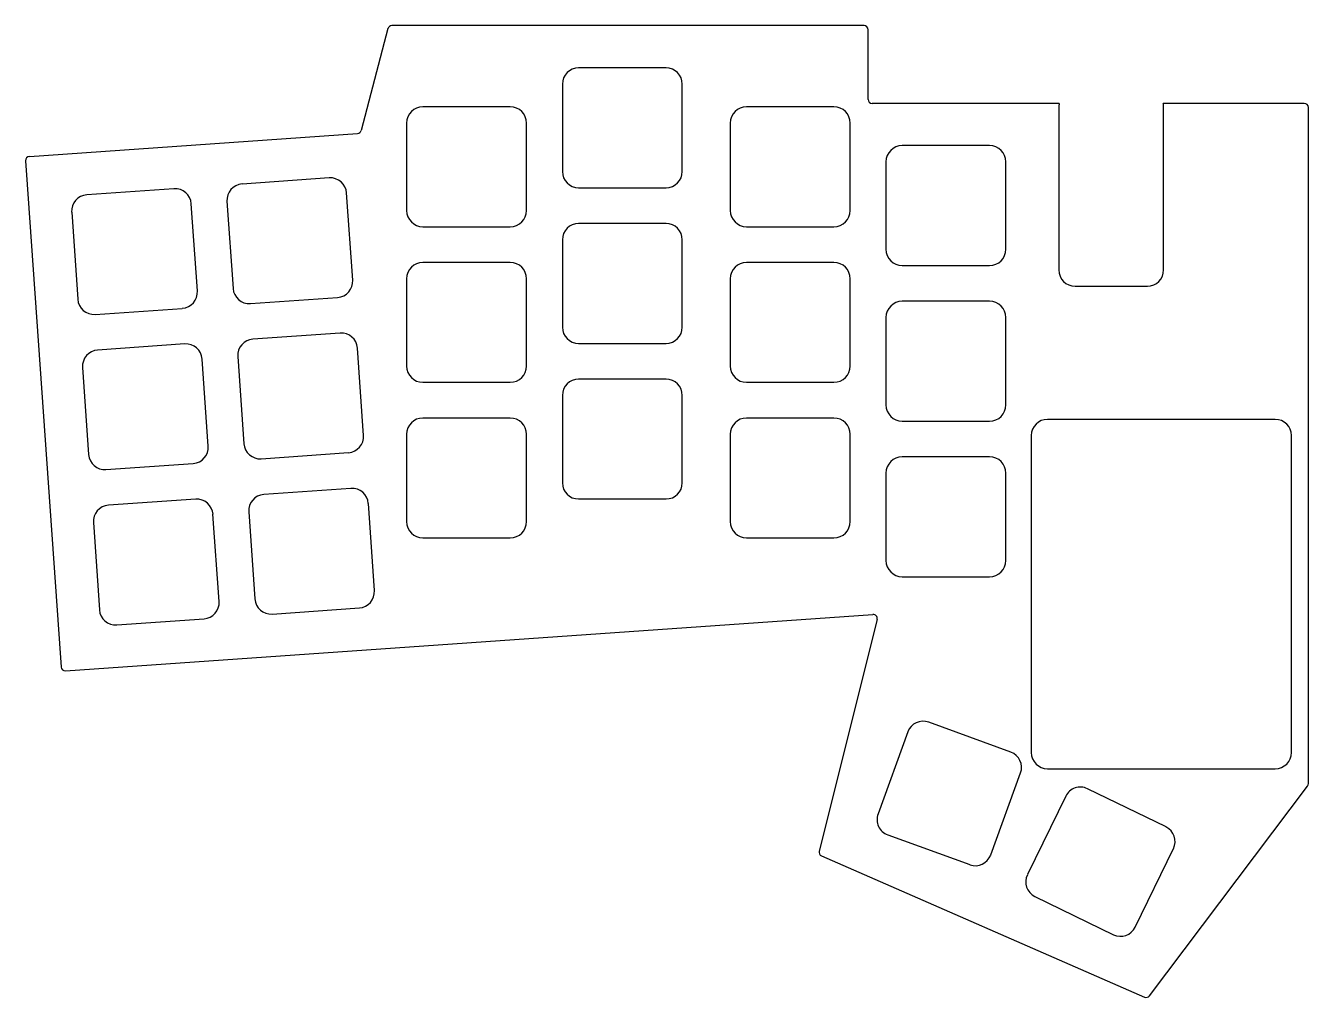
# Model space of a CAD drawing. Header units: millimetres. Extents: x -16 to 142, y -54 to 66.
import ezdxf

# ---------------------------------------------------------------- set-up
doc = ezdxf.new("R2010")
doc.units = ezdxf.units.MM

msp = doc.modelspace()

# ---------------------------------------------------------------- linework, layer by layer
for p, q in [((28.5, 65.64), (25.2, 53.1)), ((87.05, 66.01), (28.98, 66.01)), ((87.55, 56.94), (87.55, 65.51)), ((62.7, 60.81), (51.95, 60.81)), ((49.95, 58.81), (49.95, 48.06)), ((64.7, 48.06), (64.7, 58.81)), ((43.55, 56.02), (32.8, 56.02)), ((83.35, 56.02), (72.6, 56.02)), ((111.06, 56.44), (88.05, 56.44)), ((111, 55.94), (111, 35.94)), ((141.2, 56.44), (123.83, 56.44)), ((123.9, 35.94), (123.9, 55.94)), ((141.7, -27.27), (141.7, 55.94)), ((30.8, 54.02), (30.8, 43.27)), ((45.55, 43.27), (45.55, 54.02)), ((70.6, 54.02), (70.6, 43.27)), ((85.35, 43.27), (85.35, 54.02)), ((-15.59, 49.91), (24.75, 52.73)), ((102.5, 51.24), (91.75, 51.24)), ((-16.06, 49.38), (-11.7, -12.92)), ((89.75, 49.24), (89.75, 38.49)), ((104.5, 38.49), (104.5, 49.24)), ((2.18, 45.94), (-8.55, 45.19)), ((21.28, 47.27), (10.56, 46.52)), ((51.95, 46.06), (62.7, 46.06)), ((8.7, 44.39), (9.45, 33.67)), ((24.16, 34.7), (23.41, 45.42)), ((-10.4, 43.05), (-9.65, 32.33)), ((5.06, 33.36), (4.31, 44.08)), ((32.8, 41.27), (43.55, 41.27)), ((62.7, 41.66), (51.95, 41.66)), ((72.6, 41.27), (83.35, 41.27)), ((49.95, 39.66), (49.95, 28.91)), ((64.7, 28.91), (64.7, 39.66)), ((43.55, 36.87), (32.8, 36.87)), ((83.35, 36.87), (72.6, 36.87)), ((91.75, 36.49), (102.5, 36.49)), ((30.8, 34.87), (30.8, 24.12)), ((45.55, 24.12), (45.55, 34.87)), ((70.6, 34.87), (70.6, 24.12)), ((85.35, 24.12), (85.35, 34.87)), ((113, 33.94), (121.9, 33.94)), ((11.58, 31.81), (22.31, 32.56)), ((102.5, 32.09), (91.75, 32.09)), ((-7.52, 30.47), (3.2, 31.22)), ((89.75, 30.09), (89.75, 19.34)), ((104.5, 19.34), (104.5, 30.09)), ((3.51, 26.84), (-7.21, 26.09)), ((22.61, 28.17), (11.89, 27.42)), ((51.95, 26.91), (62.7, 26.91)), ((10.04, 25.29), (10.79, 14.56)), ((25.5, 15.59), (24.75, 26.32)), ((-9.07, 23.95), (-8.32, 13.23)), ((6.4, 14.26), (5.65, 24.98)), ((32.8, 22.12), (43.55, 22.12)), ((62.7, 22.51), (51.95, 22.51)), ((72.6, 22.12), (83.35, 22.12)), ((49.95, 20.51), (49.95, 9.76)), ((64.7, 9.76), (64.7, 20.51)), ((43.55, 17.72), (32.8, 17.72)), ((83.35, 17.72), (72.6, 17.72)), ((137.62, 17.56), (109.62, 17.56)), ((91.75, 17.34), (102.5, 17.34)), ((30.8, 15.72), (30.8, 4.97)), ((45.55, 4.97), (45.55, 15.72)), ((70.6, 15.72), (70.6, 4.97)), ((85.35, 4.97), (85.35, 15.72)), ((107.62, 15.56), (107.62, -23.44)), ((139.62, -23.44), (139.62, 15.56)), ((12.92, 12.71), (23.64, 13.46)), ((102.5, 12.94), (91.75, 12.94)), ((-6.18, 11.37), (4.54, 12.12)), ((89.75, 10.94), (89.75, 0.19)), ((104.5, 0.19), (104.5, 10.94)), ((23.95, 9.07), (13.23, 8.32)), ((4.85, 7.73), (-5.88, 6.98)), ((26.84, -3.51), (26.09, 7.21)), ((51.95, 7.76), (62.7, 7.76)), ((-7.73, 4.85), (-6.98, -5.88)), ((7.73, -4.85), (6.98, 5.88)), ((11.37, 6.18), (12.12, -4.54)), ((32.8, 2.97), (43.55, 2.97)), ((72.6, 2.97), (83.35, 2.97)), ((91.75, -1.81), (102.5, -1.81)), ((14.26, -6.4), (24.98, -5.65)), ((-11.17, -13.39), (88.15, -6.44)), ((-4.85, -7.73), (5.88, -6.98)), ((88.67, -7.06), (81.52, -35.58)), ((105.11, -23.38), (95.01, -19.71)), ((92.44, -20.9), (88.77, -31)), ((102.63, -36.05), (106.3, -25.95)), ((109.62, -25.44), (137.62, -25.44)), ((124.19, -32.6), (114.53, -27.89)), ((122.15, -53.37), (141.6, -27.57)), ((111.85, -28.81), (107.14, -38.47)), ((89.96, -33.57), (100.06, -37.24)), ((81.81, -36.16), (121.55, -53.53)), ((120.4, -44.94), (125.11, -35.27)), ((108.06, -41.15), (117.72, -45.86))]:
    msp.add_line(p, q)
for centre, radius, start, end in [((28.98, 65.51), 0.5, 90, 165.2497), ((87.05, 65.51), 0.5, 0, 90), ((51.95, 58.81), 2, 90, 180), ((62.7, 58.81), 2, 0, 90), ((88.05, 56.94), 0.5, 180, 270), ((32.8, 54.02), 2, 90, 180), ((43.55, 54.02), 2, 0, 90), ((72.6, 54.02), 2, 90, 180), ((83.35, 54.02), 2, 0, 90), ((113, 55.94), 2, 165.5225, 180), ((121.9, 55.94), 2, 0, 14.4775), ((141.2, 55.94), 0.5, 0, 90), ((24.71, 53.23), 0.5, 274, 345.2497), ((91.75, 49.24), 2, 90, 180), ((102.5, 49.24), 2, 0, 90), ((-15.56, 49.41), 0.5, 94, 184), ((51.95, 48.06), 2, 180, 270), ((62.7, 48.06), 2, 270, 0), ((2.32, 43.94), 2, 4, 94), ((10.69, 44.53), 2, 94, 184), ((21.42, 45.28), 2, 4, 94), ((-8.41, 43.19), 2, 94, 184), ((32.8, 43.27), 2, 180, 270), ((43.55, 43.27), 2, 270, 0), ((72.6, 43.27), 2, 180, 270), ((83.35, 43.27), 2, 270, 0), ((51.95, 39.66), 2, 90, 180), ((62.7, 39.66), 2, 0, 90), ((91.75, 38.49), 2, 180, 270), ((102.5, 38.49), 2, 270, 0), ((32.8, 34.87), 2, 90, 180), ((43.55, 34.87), 2, 0, 90), ((72.6, 34.87), 2, 90, 180), ((83.35, 34.87), 2, 0, 90), ((113, 35.94), 2, 180, 270), ((121.9, 35.94), 2, 270, 0), ((3.07, 33.22), 2, 274, 4), ((11.44, 33.81), 2, 184, 274), ((22.17, 34.56), 2, 274, 4), ((-7.66, 32.47), 2, 184, 274), ((91.75, 30.09), 2, 90, 180), ((102.5, 30.09), 2, 0, 90), ((51.95, 28.91), 2, 180, 270), ((62.7, 28.91), 2, 270, 0), ((3.65, 24.84), 2, 4, 94), ((12.03, 25.43), 2, 94, 184), ((22.75, 26.18), 2, 4, 94), ((-7.07, 24.09), 2, 94, 184), ((32.8, 24.12), 2, 180, 270), ((43.55, 24.12), 2, 270, 0), ((72.6, 24.12), 2, 180, 270), ((83.35, 24.12), 2, 270, 0), ((51.95, 20.51), 2, 90, 180), ((62.7, 20.51), 2, 0, 90), ((91.75, 19.34), 2, 180, 270), ((102.5, 19.34), 2, 270, 0), ((32.8, 15.72), 2, 90, 180), ((43.55, 15.72), 2, 0, 90), ((72.6, 15.72), 2, 90, 180), ((83.35, 15.72), 2, 0, 90), ((109.62, 15.56), 2, 90, 180), ((137.62, 15.56), 2, 0, 90), ((4.4, 14.12), 2, 274, 4), ((12.78, 14.7), 2, 184, 274), ((23.5, 15.45), 2, 274, 4), ((-6.32, 13.37), 2, 184, 274), ((91.75, 10.94), 2, 90, 180), ((102.5, 10.94), 2, 0, 90), ((51.95, 9.76), 2, 180, 270), ((62.7, 9.76), 2, 270, 0), ((13.37, 6.32), 2, 94, 184), ((24.09, 7.07), 2, 4, 94), ((-5.74, 4.99), 2, 94, 184), ((4.99, 5.74), 2, 4, 94), ((32.8, 4.97), 2, 180, 270), ((43.55, 4.97), 2, 270, 0), ((72.6, 4.97), 2, 180, 270), ((83.35, 4.97), 2, 270, 0), ((91.75, 0.19), 2, 180, 270), ((102.5, 0.19), 2, 270, 0), ((14.12, -4.4), 2, 184, 274), ((24.84, -3.65), 2, 274, 4), ((-4.99, -5.74), 2, 184, 274), ((5.74, -4.99), 2, 274, 4), ((88.18, -6.94), 0.5, 345.9275, 94), ((-11.2, -12.89), 0.5, 184, 274), ((94.32, -21.59), 2, 70, 160), ((104.42, -25.26), 2, 340, 70), ((109.62, -23.44), 2, 180, 270), ((137.62, -23.44), 2, 270, 0), ((113.65, -29.69), 2, 64, 154), ((141.2, -27.27), 0.5, 322.9944, 0), ((90.65, -31.69), 2, 160, 250), ((123.31, -34.4), 2, 334, 64), ((82.01, -35.7), 0.5, 165.9275, 246.3955), ((100.75, -35.37), 2, 250, 340), ((108.94, -39.35), 2, 154, 244), ((118.6, -44.06), 2, 244, 334), ((121.75, -53.07), 0.5, 246.3955, 322.9944)]:
    msp.add_arc(centre, radius, start, end)

doc.saveas('drawing.dxf')
